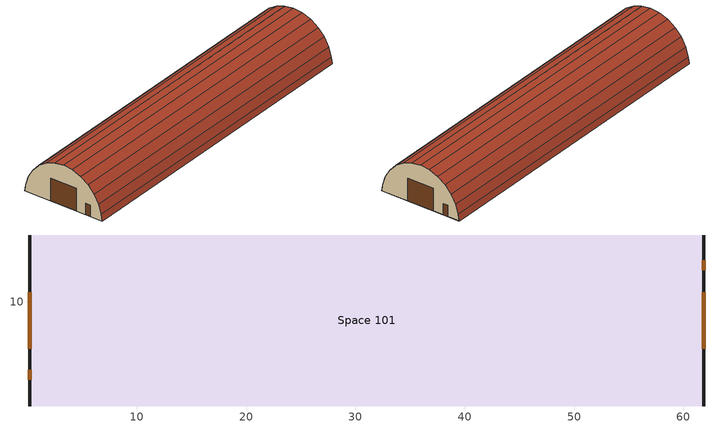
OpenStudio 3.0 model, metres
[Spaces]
Space 101
 floor ground: 61.87,16.1 61.87,0.45 0.2,0.45 0.2,16.1 z0
 wall outside: 61.87,8.27,7.65 61.87,6.48,7.44 61.87,4.78,6.82 61.87,3.27,5.83 61.87,2.02,4.52 61.87,1.12,2.95 61.87,0.59,1.23 61.87,0.45,0 61.87,16.1,0 61.87,15.96,1.23 61.87,15.43,2.95 61.87,14.53,4.52 61.87,13.28,5.83 61.87,11.77,6.82 61.87,10.07,7.44; 0.2,8.27,7.65 0.2,10.07,7.44 0.2,11.77,6.82 0.2,13.28,5.83 0.2,14.53,4.52 0.2,15.43,2.95 0.2,15.96,1.23 0.2,16.1,0 0.2,0.45,0 0.2,0.59,1.23 0.2,1.12,2.95 0.2,2.02,4.52 0.2,3.27,5.83 0.2,4.78,6.82 0.2,6.48,7.44
 door: 0.2,10.87 0.2,5.67 / 61.87,5.67 61.87,10.87 z0:4.3; 0.2,3.77 0.2,2.87 / 61.87,12.87 61.87,13.77 z0:2.1
 roof outside: 61.87,8.27,7.65 61.87,10.07,7.44 0.2,10.07,7.44 0.2,8.27,7.65; 61.87,10.07,7.44 61.87,11.77,6.82 0.2,11.77,6.82 0.2,10.07,7.44; 61.87,11.77,6.82 61.87,13.28,5.83 0.2,13.28,5.83 0.2,11.77,6.82; 61.87,13.28,5.83 61.87,14.53,4.52 0.2,14.53,4.52 0.2,13.28,5.83; 61.87,14.53,4.52 61.87,15.43,2.95 0.2,15.43,2.95 0.2,14.53,4.52; 61.87,15.96,1.23 61.87,16.1,0 0.2,16.1,0 0.2,15.96,1.23; 61.87,15.43,2.95 61.87,15.96,1.23 0.2,15.96,1.23 0.2,15.43,2.95; 61.87,6.48,7.44 61.87,8.27,7.65 0.2,8.27,7.65 0.2,6.48,7.44; 0.2,6.48,7.44 0.2,4.78,6.82 61.87,4.78,6.82 61.87,6.48,7.44; 0.2,4.78,6.82 0.2,3.27,5.83 61.87,3.27,5.83 61.87,4.78,6.82; 0.2,3.27,5.83 0.2,2.02,4.52 61.87,2.02,4.52 61.87,3.27,5.83; 0.2,2.02,4.52 0.2,1.12,2.95 61.87,1.12,2.95 61.87,2.02,4.52; 0.2,0.59,1.23 0.2,0.45,0 61.87,0.45,0 61.87,0.59,1.23; 0.2,1.12,2.95 0.2,0.59,1.23 61.87,0.59,1.23 61.87,1.12,2.95
[Site]
Edmonton Intl AP: Latitude {deg}=53.32; Longitude {deg}=-113.58; Time Zone {hr}=-7; Elevation {m}=723
[Building]
Storage Building_2005-2014: North Axis {deg}=-45; Nominal Floor to Floor Height {m}=3; Default Construction Set=-modified; Default Schedule Set=NRCan Cold Lake Default Schedule Set; Standards Number of Stories=1; Standards Number of Above Ground Stories=1
[ClimateZones]
Climate Zone Institution Name 1=ASHRAE; Climate Zone Document Name 1=ANSI/ASHRAE Standard 169; Climate Zone Document Year 1=2006; Climate Zone Institution Name 2=CEC; Climate Zone Document Name 2=California Climate Zone Descriptions; Climate Zone Document Year 2=1995
[SizingPeriod:DesignDay] Barometric Pressure {Pa}=92936; Wind Direction {deg}=180; Sky Clearness=0; Rain Indicator=0; Snow Indicator=0; Day of Month=21; Daylight Saving Time Indicator=0; Dry-Bulb Temperature Range Modifier Type=DefaultMultipliers
Name | Maximum Dry-Bulb Temperature {C} | Daily Dry-Bulb Temperature Range {deltaC} | Humidity Indicating Conditions at Maximum Dry-Bulb | Wind Speed {m/s} | Month | Day Type | Humidity Indicating Type | Solar Model Indicator | ASHRAE Taub | ASHRAE Taud
Edmonton Stony Plain Ann Clg .4% Condns DB=>MWB | 27.5 | 12 | 17.6 | 3.8 | 7 | SummerDesignDay | Wetbulb | ASHRAETau | 0.353 | 2.369
Edmonton Stony Plain Ann Htg Wind 99.6% Condns WS=>MCDB | -5.8 | 0 | -5.8 | 11.6 | 1 | WinterDesignDay | Wetbulb | ASHRAEClearSky
Edmonton Stony Plain Ann Hum_n 99.6% Condns DP=>MCDB | -32.4 | 0 | -37.7 | 1.9 | 1 | WinterDesignDay | Dewpoint | ASHRAEClearSky
Edmonton Stony Plain Ann Htg 99.6% Condns DB | -32.5 | 0 | -32.5 | 1.9 | 1 | WinterDesignDay | Wetbulb | ASHRAEClearSky
Edmonton Stony Plain Ann Clg .4% Condns DP=>MDB | 22.6 | 12 | 16.5 | 3.8 | 7 | SummerDesignDay | Dewpoint | ASHRAETau | 0.353 | 2.369
Edmonton Stony Plain Ann Clg .4% Condns Enth=>MDB | 25.6 | 12 | 57100 | 3.8 | 7 | SummerDesignDay | Enthalpy | ASHRAETau | 0.353 | 2.369
Edmonton Stony Plain Ann Clg .4% Condns WB=>MDB | 25.3 | 12 | 19 | 3.8 | 7 | SummerDesignDay | Wetbulb | ASHRAETau | 0.353 | 2.369
[Construction]
000 ExtSlabCarpet 4in ClimateZone 1-8: MAT-CC05 4 HW CONCRETE, CP02 CARPET PAD
000 Interior Ceiling: 000 M11 100mm lightweight concrete, 000 F05 Ceiling air space resistance, 000 F16 Acoustic tile
000 Interior Floor: 000 F16 Acoustic tile, 000 F05 Ceiling air space resistance, 000 M11 100mm lightweight concrete
000 Interior Wall: 000 G01a 19mm gypsum board, 000 F04 Wall air space resistance, 000 G01a 19mm gypsum board
V2-Storage wall R15: V2-Storage Wall mtl R15
V2-Storage Roof R20: V2-Storage Roof mtl R20
V2 Window R1.8: V2 Windows R1.8
V2 Door R4: V2 Door mtl R4
000_Interior Partition; 000_Interior Door: 000_G05 25mm wood
000_Interior Floor: 000_F16 Acoustic tile, 000_F05 Ceiling air space resistance, 000_M11 100mm lightweight concrete
000_Interior Wall: 000_G01a 19mm gypsum board, 000_F04 Wall air space resistance, 000_G01a 19mm gypsum board
000_Interior Ceiling: 000_M11 100mm lightweight concrete, 000_F05 Ceiling air space resistance, 000_F16 Acoustic tile
000_Interior Window: 000_Clear 3mm
000_Exterior Window: 000_Clear 3mm, 000_Air 13mm, 000_Clear 3mm
Customized construction 000_ExtSlabCarpet_4in_ClimateZone 1-8 to conductance of 0.21838829438742086: MAT-CC05 4 HW CONCRETE 1, CP02 CARPET PAD 1
Customized construction Vintage 1 Concrete Wall RSI 2.11 to conductance of 0.18925056775170326: MNECB Ref Brick 100mm 1, MNECB Ref Airspace 25mm 1, 000 G05 25mm wood 2, Mass NonRes Wall Insulation-2.89 1, 000_G01a 19mm gypsum board 1
Customized construction Vintage 1 Ref Deck Roof RSI 3.52 to conductance of 0.21838829438742086: MNECB Ref Gravel 50mm 1, MNECB Built-up Roof 9.5mm 1, MNECB Ref Polystyrene 46mm 1, 000_F08 Metal surface 1, 000 G05 25mm wood 3
Customized construction MNECB Ref Underground Floor 6.136 to conductance of 0.5678591709256104: MNECB Ref Polystyrene 25mm 1, MNECB Ref concrete 100mm 1
Customized construction MNECB Ref Underground Wall 9.659 to conductance of 0.5678591709256104: MNECB Ref Polystyrene 44mm 1, MNECB Ref concrete 100mm 2
Customized construction 000_ExtSlabCarpet_4in_ClimateZone 1-8 to conductance of 0.5678591709256104: MAT-CC05 4 HW CONCRETE 2, CP02 CARPET PAD 2
Customized Fenestration: cond=0.315 tvis=0.210 tsol=0.500: Customized Fenestration:: cond=0.315 tvis=0.210 tsol=0.500
Customized construction 000_Exterior Door to conductance of 1.4204545454545456: 000_F08 Metal surface 2, 000_I01 25mm insulation board 1
Customized construction 000_Exterior Door 1 to conductance of 0.5678591709256104: 000_F08 Metal surface 3, 000_I01 25mm insulation board 2
Customized Fenestration: cond=0.280 tvis=0.210 tsol=0.500: Customized Fenestration:: cond=0.280 tvis=0.210 tsol=0.500
[Material]
Name | Roughness | Thickness {m} | Conductivity {W/m-K} | Density {kg/m3} | Specific Heat {J/kg-K} | Thermal Absorptance | Solar Absorptance | Visible Absorptance
000 F16 Acoustic tile; 000_F16 Acoustic tile | MediumSmooth | 0.0191 | 0.06 | 368 | 590
000 G01a 19mm gypsum board; 000_G01a 19mm gypsum board; 000_G01a 19mm gypsum board 1 | MediumSmooth | 0.019 | 0.16 | 800 | 1090
000 M11 100mm lightweight concrete; 000_M11 100mm lightweight concrete | MediumRough | 0.1016 | 0.53 | 1280 | 840
MAT-CC05 4 HW CONCRETE; MAT-CC05 4 HW CONCRETE 1; MAT-CC05 4 HW CONCRETE 2 | Rough | 0.1016 | 1.311 | 2240 | 836.8 | 0.9 | 0.7 | 0.7
V2-Storage Wall mtl R15 | MediumRough | 0.11842 | 0.045 | 265 | 836.8 | 0.9 | 0.7 | 0.7
V2-Storage Roof mtl R20 | MediumRough | 0.1607 | 0.045 | 265 | 836.8 | 0.9 | 0.7 | 0.7
V2 Door mtl R4 | MediumRough | 0.03169 | 0.045 | 265 | 836.8 | 0.9 | 0.7 | 0.7
000_G05 25mm wood; 000 G05 25mm wood 2; 000 G05 25mm wood 3 | MediumSmooth | 0.0254 | 0.15 | 608 | 1630
MNECB Ref Brick 100mm 1 | MediumRough | 0.1016 | 1.311 | 2082.332 | 795.312
Mass NonRes Wall Insulation-2.89 1 | MediumRough | 0.232589 | 0.049 | 265 | 836.8 | 0.9 | 0.7 | 0.7
MNECB Ref Gravel 50mm 1 | VeryRough | 0.0508 | 1.80282 | 1601.794 | 837.17 | 0.9 | 0.7 | 0.7
MNECB Built-up Roof 9.5mm 1 | VeryRough | 0.0095 | 0.1634 | 1121.29 | 1465.048 | 0.9 | 0.7 | 0.7
MNECB Ref Polystyrene 46mm 1 | MediumRough | 0.124728 | 0.02885 | 28.832 | 1213.897
000_F08 Metal surface 1; 000_F08 Metal surface 2; 000_F08 Metal surface 3 | Smooth | 0.0008 | 45.28 | 7824 | 500
MNECB Ref Polystyrene 25mm 1; MNECB Ref Polystyrene 44mm 1 | MediumRough | 0.049179 | 0.02885 | 28.832 | 1213.897
MNECB Ref concrete 100mm 1; MNECB Ref concrete 100mm 2 | MediumRough | 0.1016 | 1.80282 | 2242.512 | 837.17
000_I01 25mm insulation board 1 | MediumRough | 0.0211195 | 0.03 | 43 | 1210
000_I01 25mm insulation board 2 | MediumRough | 0.0528295 | 0.03 | 43 | 1210
[Material:AirGap]
Name | Thermal Resistance
000 F04 Wall air space resistance; 000_F04 Wall air space resistance | 0.15
000 F05 Ceiling air space resistance; 000_F05 Ceiling air space resistance | 0.18
MNECB Ref Airspace 25mm 1 | 0.1717
[Material:NoMass] Roughness=VeryRough; Thermal Absorptance=0.9; Solar Absorptance=0.7; Visible Absorptance=0.8
Name | Thermal Resistance
CP02 CARPET PAD | 0.2165
CP02 CARPET PAD 1 | 4.5015
CP02 CARPET PAD 2 | 1.6835
[WindowMaterial:Gas]
000_Air 13mm: Gas Type=Air; Thickness=0.0127
[WindowMaterial:Glazing] Optical Data Type=SpectralAverage; Front Side Visible Reflectance at Normal Incidence=0.081; Back Side Visible Reflectance at Normal Incidence=0.081; Infrared Transmittance at Normal Incidence=0; Front Side Infrared Hemispherical Emissivity=0.84; Back Side Infrared Hemispherical Emissivity=0.84
Name | Thickness | Solar Transmittance at Normal Incidence | Front Side Solar Reflectance at Normal Incidence | Back Side Solar Reflectance at Normal Incidence | Visible Transmittance at Normal Incidence | Conductivity | Thickness {m} | Conductivity {W/m-K} | Dirt Correction Factor for Solar and Visible Transmittance | Solar Diffusing
000_Clear 3mm | 0.003 | 0.837 | 0.075 | 0.075 | 0.898 | 0.9
Customized Fenestration:: cond=0.315 tvis=0.210 tsol=0.500 |  | 0.5 | 0.5 | 0.5 | 0.21 |  | 0.1 | 0.315457 | 1 | No
Customized Fenestration:: cond=0.280 tvis=0.210 tsol=0.500 |  | 0.5 | 0.5 | 0.5 | 0.21 |  | 0.1 | 0.28 | 1 | No
[DefaultConstructionSet]
Name | Default Exterior Surface Constructions | Default Interior Surface Constructions | Default Ground Contact Surface Constructions | Default Exterior SubSurface Constructions | Default Interior SubSurface Constructions | Interior Partition Construction
Vintage 2 - Storage Building | Default Surface Constructions 1 | Default Surface Constructions 2 | Default Surface Constructions 3 | Default Sub Surface Constructions 1 | Default Sub Surface Constructions 2
-modified | -modified | 000_Interior_DefSurfCons 12 | -modified 1 | -modified | 000_Interior_DefSubCons 12 | 000_Interior Partition
[DefaultSurfaceConstructions]
Name | Floor Construction | Wall Construction | Roof Ceiling Construction
Default Surface Constructions 1 | 000 ExtSlabCarpet 4in ClimateZone 1-8 | V2-Storage wall R15 | V2-Storage Roof R20
Default Surface Constructions 2 | 000 Interior Floor | 000 Interior Wall | 000 Interior Ceiling
Default Surface Constructions 3 | 000 ExtSlabCarpet 4in ClimateZone 1-8 | 000 ExtSlabCarpet 4in ClimateZone 1-8 | 000 ExtSlabCarpet 4in ClimateZone 1-8
000_Interior_DefSurfCons 12 | 000_Interior Floor | 000_Interior Wall | 000_Interior Ceiling
-modified | Customized construction 000_ExtSlabCarpet_4in_ClimateZone 1-8 to conductance of 0.21838829438742086 | Customized construction Vintage 1 Concrete Wall RSI 2.11 to conductance of 0.18925056775170326 | Customized construction Vintage 1 Ref Deck Roof RSI 3.52 to conductance of 0.21838829438742086
-modified 1 | Customized construction MNECB Ref Underground Floor 6.136 to conductance of 0.5678591709256104 | Customized construction MNECB Ref Underground Wall 9.659 to conductance of 0.5678591709256104 | Customized construction 000_ExtSlabCarpet_4in_ClimateZone 1-8 to conductance of 0.5678591709256104
[DefaultSubSurfaceConstructions]
Name | Fixed Window Construction | Operable Window Construction | Door Construction | Glass Door Construction | Skylight Construction | Tubular Daylight Dome Construction | Tubular Daylight Diffuser Construction | Overhead Door Construction
Default Sub Surface Constructions 1 | V2 Window R1.8 | V2 Window R1.8 | V2 Door R4 | V2 Window R1.8
Default Sub Surface Constructions 2
000_Interior_DefSubCons 12 | 000_Interior Window | 000_Interior Window | 000_Interior Door | 000_Exterior Window | 000_Exterior Window | 000_Interior Window | 000_Interior Window
-modified | Customized Fenestration: cond=0.315 tvis=0.210 tsol=0.500 | Customized Fenestration: cond=0.315 tvis=0.210 tsol=0.500 | Customized construction 000_Exterior Door to conductance of 1.4204545454545456 | Customized Fenestration: cond=0.315 tvis=0.210 tsol=0.500 | Customized Fenestration: cond=0.280 tvis=0.210 tsol=0.500 | Customized Fenestration: cond=0.280 tvis=0.210 tsol=0.500 | Customized Fenestration: cond=0.280 tvis=0.210 tsol=0.500 | Customized construction 000_Exterior Door 1 to conductance of 0.5678591709256104
[WindowMaterial:SimpleGlazingSystem]
V2 Windows R1.8: U-Factor {W/m2-K}=3.15; Solar Heat Gain Coefficient=0.6; Visible Transmittance=0.7
[ElectricEquipment:Definition]
MNECB-Material Handling-sched-E-eq_elec_def: Design Level Calculation Method=Watts/Area; Watts per Space Floor Area {W/m2}=1; Fraction Radiant=0
[Lights:Definition]
MNECB-Material Handling-sched-E-lights_def: Design Level Calculation Method=Watts/Area; Watts per Space Floor Area {W/m2}=10.8
[ThermostatSetpoint:DualSetpoint]
Thermostat Setpoint Dual Setpoint 1: Heating Setpoint Temperature Schedule=heating_always_21C; Cooling Setpoint Temperature Schedule=cooling_always_24C
[DesignSpecification:OutdoorAir]
MNECB-Material Handling-E-oa: Outdoor Air Flow per Person {m3/s-person}=0.008; Outdoor Air Flow per Floor Area {m3/s-m2}=0
[BuildingStory]
Building Story 1: Nominal Z Coordinate {m}=0; Nominal Floor to Floor Height {m}=7.65
[Space]
Space 101: Space Type=Space Function-Warehouse - fine; Building Story=Building Story 1; Thermal Zone=Thermal Zone 1
[SpaceType]
Space Function-Warehouse - fine: Default Construction Set=Vintage 2 - Storage Building; Default Schedule Set=NRCan Cold Lake Default Schedule Set; Design Specification Outdoor Air Object=MNECB-Material Handling-E-oa; Standards Building Type=Space Function; Standards Space Type=Warehouse - fine
[People]
People 47: People Definition=Actual people - 4; Space or SpaceType=Space Function-Warehouse - fine
[People:Definition]
Actual people - 4: Number of People Calculation Method=People; Number of People {people}=4; Fraction Radiant=0.3
[Lights]
Lights 47: Lights Definition=MNECB-Material Handling-sched-E-lights_def; Space or SpaceType=Space Function-Warehouse - fine
[ElectricEquipment]
Electric Equipment 48: Electric Equipment Definition=MNECB-Material Handling-sched-E-eq_elec_def; Space or SpaceType=Space Function-Warehouse - fine
[DefaultScheduleSet]
NRCan Cold Lake Default Schedule Set: Hours of Operation Schedule=NRCan - Cold Lake - Default Fans; Number of People Schedule=NRCan - Cold Lake - Default People; People Activity Level Schedule=NRCan - Cold Lake - Default Activity; Lighting Schedule=NRCan - Cold Lake - Default Lights; Electric Equipment Schedule=NRCan - Cold Lake - Default Equip; Hot Water Equipment Schedule=NRCan - Cold Lake - Default Hot Water
[SpaceInfiltration:DesignFlowRate]
Space Infiltration Design Flow Rate 1: Space or SpaceType=Space Function-Warehouse - fine; Schedule=Always On; Design Flow Rate Calculation Method=Flow/ExteriorArea; Design Flow Rate {m3/s}=0; Flow per Space Floor Area {m3/s-m2}=0; Flow per Exterior Surface Area {m3/s-m2}=0.00045; Air Changes per Hour {1/hr}=0
[ThermalZone]
Thermal Zone 1: Thermostat=Thermostat Setpoint Dual Setpoint 1; Use Ideal Air Loads=No
[Sizing:Zone]
Thermal Zone 1: Zone Cooling Design Supply Air Temperature Input Method=SupplyAirTemperature; Zone Cooling Design Supply Air Temperature {C}=14; Zone Cooling Design Supply Air Temperature Difference {deltaC}=11.11; Zone Heating Design Supply Air Temperature Input Method=SupplyAirTemperature; Zone Heating Design Supply Air Temperature {C}=40; Zone Heating Design Supply Air Temperature Difference {deltaC}=11.11; Zone Cooling Design Supply Air Humidity Ratio {kg-H2O/kg-air}=0.0085; Zone Heating Design Supply Air Humidity Ratio {kg-H2O/kg-air}=0.008; Zone Heating Sizing Factor=1; Zone Cooling Sizing Factor=1; Cooling Design Air Flow Method=DesignDay; Heating Design Air Flow Method=DesignDay; Account for Dedicated Outdoor Air System=No; Dedicated Outdoor Air System Control Strategy=NeutralSupplyAir; Dedicated Outdoor Air Low Setpoint Temperature for Design {C}=Autosize; Dedicated Outdoor Air High Setpoint Temperature for Design {C}=Autosize
[Zone equipment]
Thermal Zone 1: Unit Heater CV - Gas, Fan Zone Exhaust
[ZoneHVAC:UnitHeater]
Unit Heater CV - Gas: Availability Schedule=Always On Discrete 1; Supply Air Fan=Unit Heater CV Fan; Maximum Supply Air Flow Rate {m3/s}=AutoSize; Fan Control Type=OnOff; Heating Coil=Unit Heater Gas Coil; Maximum Hot Water Flow Rate {m3/s}=autosize; Minimum Hot Water Flow Rate {m3/s}=0; Heating Convergence Tolerance=0.001
[Fan:ConstantVolume]
Unit Heater CV Fan: Availability Schedule=Always On Discrete 1; Fan Total Efficiency=0.8; Maximum Flow Rate {m3/s}=AutoSize; Motor Efficiency=0.8
[Coil:Heating:Gas]
Unit Heater Gas Coil: Availability Schedule=Always On Discrete 1; Gas Burner Efficiency=0.8; Nominal Capacity {W}=AutoSize; Parasitic Electric Load {W}=0; Parasitic Gas Load {W}=0
[Fan:ZoneExhaust]
Fan Zone Exhaust: Fan Total Efficiency=0.6; Pressure Rise {Pa}=11850; Maximum Flow Rate {m3/s}=0.0944; Flow Fraction Schedule=Exhaust Fan 1/2 hour per day weekdays; System Availability Manager Coupling Mode=Decoupled
[Schedule:Constant]
Always On Discrete 1: Value=1
[Schedule:Ruleset]
Always On: Default Day Schedule=Always On Default Schedule; Summer Design Day Schedule=Always On Summer Design Day; Winter Design Day Schedule=Always On Winter Design Day
NRCan - Cold Lake - Default Fans: Default Day Schedule=Schedule Day 28
NRCan - Cold Lake - Default People: Default Day Schedule=Schedule Day 31
NRCan - Cold Lake - Default Activity: Default Day Schedule=Schedule Day 39
NRCan - Cold Lake - Default Lights: Default Day Schedule=Schedule Day 6
NRCan - Cold Lake - Default Equip: Default Day Schedule=Schedule Day 25
NRCan - Cold Lake - Default Hot Water: Default Day Schedule=Schedule Day 15
Exhaust Fan 1/2 hour per day weekdays: Default Day Schedule=Schedule Day 3
heating_always_21C: Default Day Schedule=Schedule Day 45
cooling_always_24C: Default Day Schedule=Schedule Day 46
[Schedule:Day]
Always On Default Schedule; Always On Winter Design Day; Always On Summer Design Day; Schedule Day 28; Schedule Day 3: 24, 0, 1
Schedule Day 30: 7, 0, 0, 15, 30, 1, 24, 0, 0
Schedule Day 29; Schedule Day 32; Schedule Day 22; Schedule Day 4: 24, 0, 0
Schedule Day 31; Schedule Day 25: 24, 0, 0.3
Schedule Day 38: 7, 0, 0, 16, 0, 1, 24, 0, 0
Schedule Day 39: 24, 0, 120
Schedule Day 6: 7, 0, 0.05, 15, 0, 1, 24, 0, 0.05
Schedule Day 14; Schedule Day 26: 24, 0, 0.05
Schedule Day 7; Schedule Day 27: 7, 0, 0.05, 16, 0, 1, 24, 0, 0.05
Schedule Day 15; Schedule Day 23: 7, 0, 0.05, 15, 30, 1, 24, 0, 0.05
Schedule Day 5: 12, 0, 0, 12, 30, 1, 24, 0, 0
Schedule Day 45: 24, 0, 21
Schedule Day 46: 24, 0, 24
[Schedule:Rule]
Name | Schedule Ruleset | Rule Order | Day Schedule | Apply Monday | Apply Tuesday | Apply Wednesday | Apply Thursday | Apply Friday | Apply Sunday | Apply Saturday
M-F 2 | NRCan - Cold Lake - Default Fans | 0 | Schedule Day 30 | Yes | Yes | Yes | Yes | Yes
SS 3 | NRCan - Cold Lake - Default Fans | 1 | Schedule Day 29 |  |  |  |  |  | Yes | Yes
M-F 3 | NRCan - Cold Lake - Default People | 0 | Schedule Day 38 | Yes | Yes | Yes | Yes | Yes
Schedule Rule 1 | NRCan - Cold Lake - Default People | 1 | Schedule Day 32 |  |  |  |  |  | Yes | Yes
SS | NRCan - Cold Lake - Default Lights | 0 | Schedule Day 14 |  |  |  |  |  | Yes | Yes
M-F | NRCan - Cold Lake - Default Lights | 1 | Schedule Day 7 | Yes | Yes | Yes | Yes | Yes |  | No
MF 2 | NRCan - Cold Lake - Default Equip | 0 | Schedule Day 27 | Yes | Yes | Yes | Yes | Yes
SS 2 | NRCan - Cold Lake - Default Equip | 1 | Schedule Day 26 |  |  |  |  |  | Yes | Yes
M-F 1 | NRCan - Cold Lake - Default Hot Water | 0 | Schedule Day 23 | Yes | Yes | Yes | Yes | Yes
SS 1 | NRCan - Cold Lake - Default Hot Water | 1 | Schedule Day 22 |  |  |  |  |  | Yes | Yes
Schedule Rule 2 | Exhaust Fan 1/2 hour per day weekdays | 1 | Schedule Day 4 |  |  |  |  |  | Yes | Yes
Schedule Rule 3 | Exhaust Fan 1/2 hour per day weekdays | 0 | Schedule Day 5 | Yes | Yes | Yes | Yes | Yes
